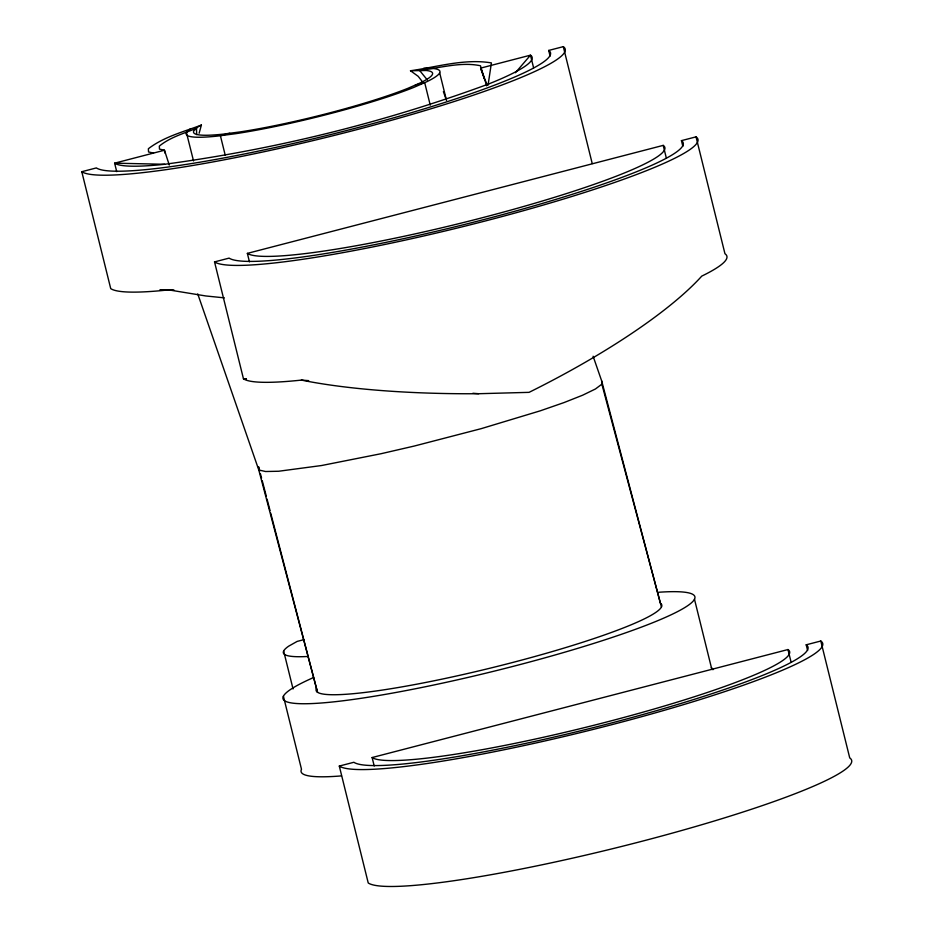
<?xml version="1.0" encoding="UTF-8"?>
<svg xmlns="http://www.w3.org/2000/svg" width="933" height="933" viewBox="0 0 933 933"><rect width="100%" height="100%" fill="white"/><g stroke="black" fill="none" stroke-linecap="round" stroke-linejoin="round"><path stroke-width="1.4" d="M488.076 85.008L491.423 62.908C464.517 58.429 437.134 66.966 410.508 70.756L418.194 76.331L423.454 83.095M199.137 133.221L201.4 125.057C183.358 131.856 163.846 136.824 148.359 148.744L148.534 151.962L153.525 153.07M515.424 72.739L530.469 55.175L533.606 67.864M193.528 160.942L186.437 132.626L190.285 128.917M486.455 85.789L488.67 83.982A215.908 24.445 -13.9 0 0 530.469 55.175L480.623 68.121L486.618 85.125M593.108 356.231L601.68 380.944L601.867 384.163L595.452 388.979L582.693 395.184L564.068 402.555L540.312 410.812L481.171 428.667L414.275 446.044L381.096 453.706L321.617 465.52L278.664 471.247L265.567 471.515L258.791 469.999L197.749 293.918M201.4 125.057L197.633 127.168L193.784 130.888A123.109 13.937 -13.9 0 0 223.045 134.154L240.131 131.903A123.109 13.937 -13.9 0 0 407.779 88.367L420.188 82.944A123.109 13.937 -13.9 0 0 426.334 70.488L410.508 70.756M488.67 83.982C384.128 122.468 275.083 149.42 164.674 164.278A215.908 24.445 -13.9 0 1 114.619 163.17L116.718 171.637M174.413 290.326L168.675 289.883A249.997 28.305 -13.9 0 1 110.724 288.612L81.789 171.707L96.379 167.917A234.848 26.591 -13.9 0 0 351.939 129.151A234.848 26.591 -13.9 0 0 548.697 50.44L563.299 46.65L592.222 163.555M229.786 133.267L220.398 135.705L225.273 155.391M415.29 85.09L424.69 82.652L430.253 105.149M214.532 261.905L229.121 258.114A234.848 26.591 -13.9 0 0 484.67 219.348A234.848 26.591 -13.9 0 0 681.44 140.638L696.03 136.859L724.964 253.764A249.997 28.305 -13.9 0 1 701.768 276.11A257.158 61.718 -25.5 0 1 529.058 392.35L478.699 393.714A257.158 51.047 -1.1 0 1 301.417 380.093A249.997 28.305 -13.9 0 1 243.466 378.81L214.532 261.905A249.997 28.305 -13.9 0 0 486.571 220.643A249.997 28.305 -13.9 0 0 696.03 136.859M249.449 261.835L247.362 253.379L663.2 145.385L666.337 158.074M304.018 639.63L297.161 641.403L288.694 646.161A160.989 18.228 -13.9 0 0 307.773 656.47M339.297 766.063L353.887 762.273A234.848 26.591 -13.9 0 0 609.436 723.518A234.848 26.591 -13.9 0 0 806.205 644.808L820.795 641.018L849.73 757.923A249.997 28.305 -13.9 0 1 640.271 841.706A249.997 28.305 -13.9 0 1 368.232 882.968L339.297 766.063A249.997 28.305 -13.9 0 0 611.337 724.801A249.997 28.305 -13.9 0 0 820.795 641.018M374.215 766.005L372.127 757.538L787.965 649.543L791.114 662.232M159.986 289.697L172.862 289.697M246.37 378.728L243.466 378.81L246.359 378.88M423.71 68.296L433.297 68.506A130.678 14.788 -13.9 0 1 426.789 81.731L413.611 87.48A130.678 14.788 -13.9 0 1 235.641 133.699L217.506 136.078A130.678 14.788 -13.9 0 1 186.437 132.626M164.674 164.278L114.619 163.17L164.465 150.225L169.27 165.059M301.417 380.093L308.683 380.641M472.891 393.271L478.699 393.714M224.363 297.86L205.785 295.959L168.675 289.883M427.372 80.016L419.523 70.348L421.669 69.94C441.041 67.852 461.042 61.66 480.483 65.753L484.215 78.337M443.373 91.621L446.242 99.633M480.623 68.121L486.466 83.399M601.867 384.163L661.439 606.986M601.68 380.944L660.377 603.173A178.028 20.153 -13.9 0 1 494.303 667.142A178.028 20.153 -13.9 0 1 316.439 688.426M259.712 471.013L258.604 466.78L258.791 469.999L317.5 692.228L270.687 513.08M260.435 473.801L261.555 478.058M262.266 480.81L266.337 496.368M267.025 499.05L270.022 510.468M681.44 140.638L682.839 146.283M806.205 644.808L807.605 650.441M694.467 599.196L711.856 669.451M548.697 50.44L550.097 56.085M439.676 72.844L446.522 100.461M283.655 651.012L293.044 688.951M283.41 696.216L301.499 769.282A212.118 24.013 -13.9 0 0 341.49 775.894M164.791 152.942L164.465 150.225L159.485 149.117L159.31 146.108C170.063 137.279 183.848 133.477 196.501 128.264L196.665 134.597M711.296 667.713A212.118 24.013 -13.9 0 1 712.917 669.742M658.628 592.257A212.118 24.013 -13.9 0 1 628.037 631.991A212.118 24.013 -13.9 0 1 357.689 698.805A212.118 24.013 -13.9 0 1 313.558 677.545M787.965 649.543A215.908 24.445 -13.9 0 1 607.068 721.909A215.908 24.445 -13.9 0 1 372.127 757.538M663.2 145.385A215.908 24.445 -13.9 0 1 482.303 217.739A215.908 24.445 -13.9 0 1 247.362 253.379M563.299 46.65A249.997 28.305 -13.9 0 1 353.829 130.433A249.997 28.305 -13.9 0 1 81.789 171.707"/></g></svg>
